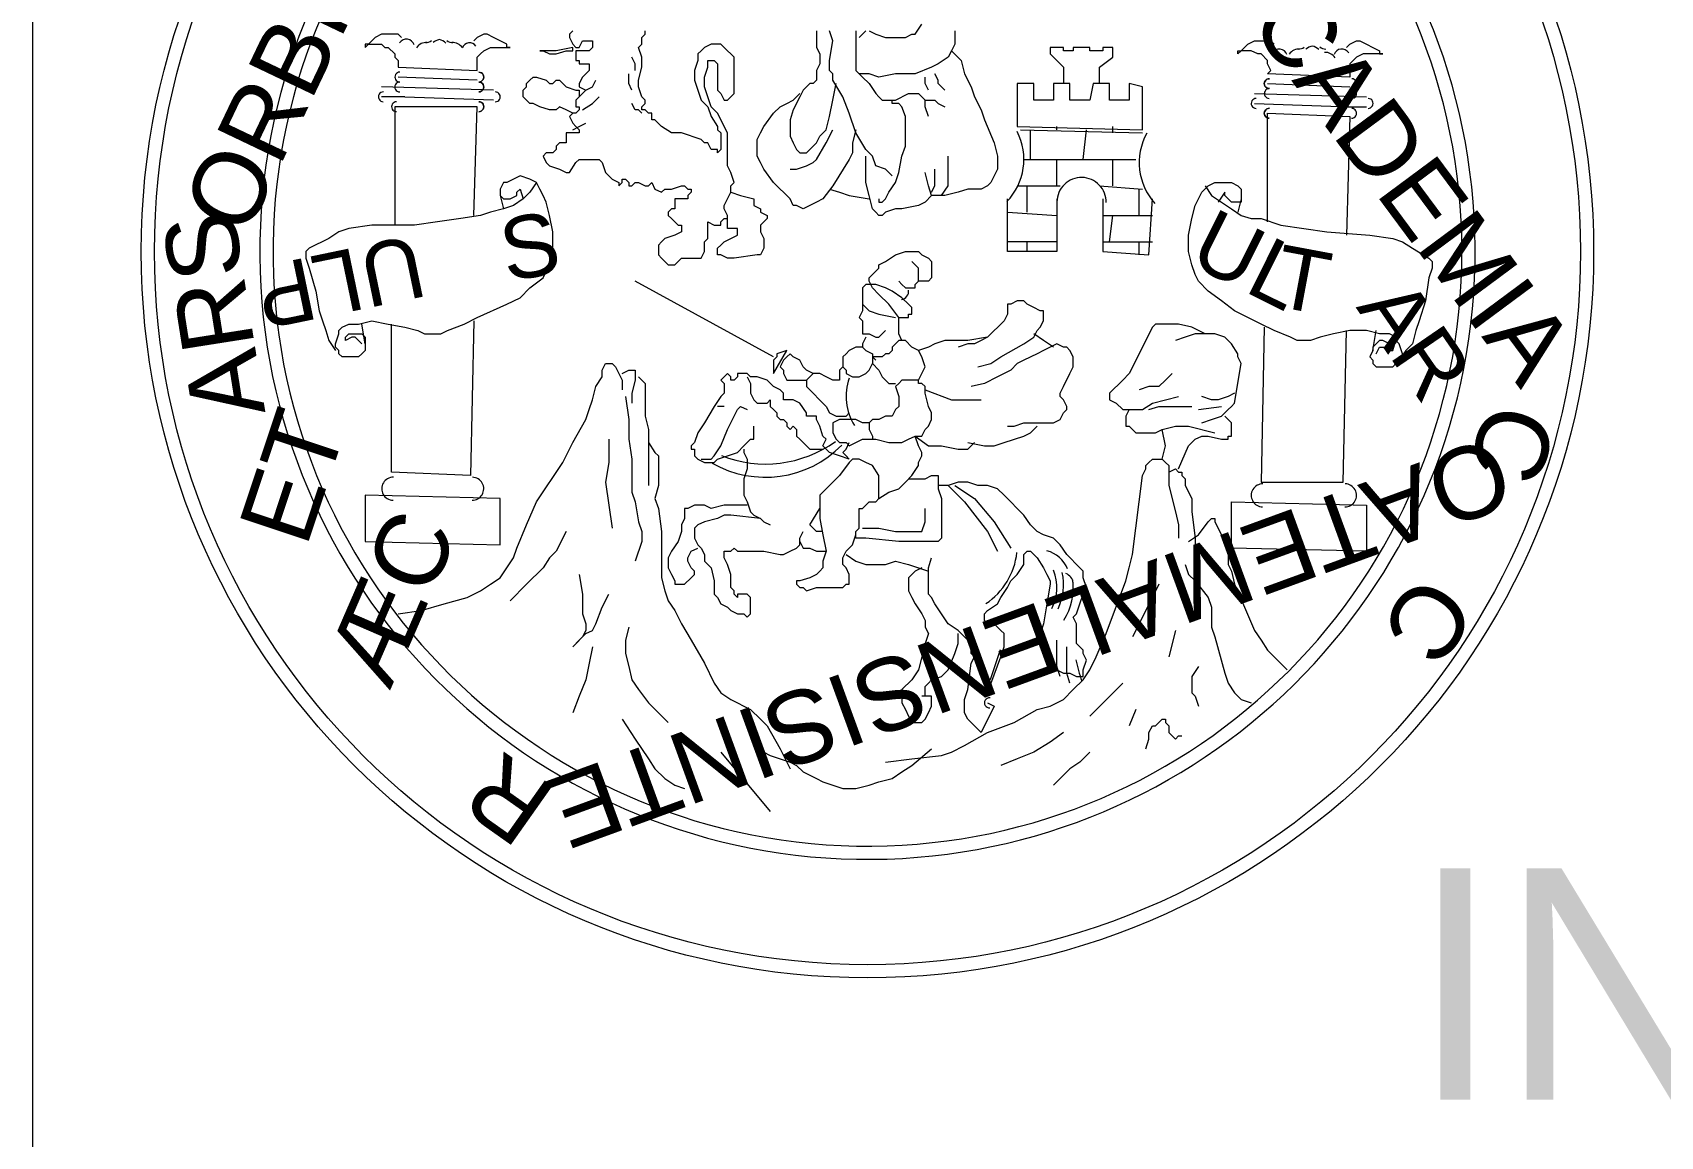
# Model space of a CAD drawing. Header units: millimetres. Extents: x -10 to 320, y -26 to 94.
# Drawn here: x 114.343 to 116.436, y -20.591 to -19.172 of the extents above; entities that cross this region are included whole.
import ezdxf

# ---------------------------------------------------------------- set-up
doc = ezdxf.new("R2010")
doc.units = ezdxf.units.MM
doc.header["$LTSCALE"] = 0.05
for name, color, linetype in [('PDF_0', 7, 'Continuous'), ('PDF_0.2', 7, 'Continuous'), ('PDF_COTAS', 7, 'Continuous'), ('PDF_Text', 7, 'Continuous')]:
    doc.layers.add(name, color=color, linetype=linetype)
doc.styles.add('PDF BaskOldFace', font='arial.ttf')
doc.styles.add('PDF TimesNewRomanPSMT', font='arial.ttf')

msp = doc.modelspace()

# ---------------------------------------------------------------- linework, layer by layer
at = {"layer": 'PDF_0', "lineweight": 18}
msp.add_lwpolyline([(126.3408, -19.4024), (126.3408, -18.4034), (114.3433, -18.4034), (114.3433, -26.0565), (126.3408, -26.0565)], close=True, dxfattribs=at)
at = {"layer": 'PDF_0.2', "lineweight": 9}
for points in [[(115.4186, -19.1696), (115.4271, -19.1738), (115.4398, -19.1781), (115.4525, -19.1781), (115.4652, -19.1781), (115.4736, -19.1738), (115.4779, -19.1738), (115.4863, -19.1611)], [(114.8174, -19.1781), (114.8132, -19.1738), (114.8047, -19.1738), (114.8005, -19.1738), (114.792, -19.1738), (114.7836, -19.1781), (114.7751, -19.1865), (114.7709, -19.1865), (114.7709, -19.1908), (114.7751, -19.1865), (114.7836, -19.1865), (114.792, -19.1865), (114.7963, -19.1908), (114.8005, -19.1908), (114.809, -19.1992), (114.809, -19.2035), (114.8132, -19.2077), (114.8132, -19.2162), (114.9148, -19.2204), (114.9148, -19.2119), (114.9148, -19.2035), (114.9191, -19.1992), (114.9233, -19.195), (114.9318, -19.1908), (114.936, -19.1908), (114.9445, -19.1908), (114.9529, -19.1908), (114.9572, -19.1908), (114.9529, -19.1908), (114.9529, -19.1865), (114.9445, -19.1823), (114.936, -19.1781), (114.9275, -19.1738), (114.9233, -19.1738), (114.9148, -19.1781), (114.9106, -19.1823)], [(115.0376, -19.1696), (115.0334, -19.1738), (115.0334, -19.1781), (115.0376, -19.1865), (115.0418, -19.1908), (115.0461, -19.1908), (115.0503, -19.1823), (115.0545, -19.1823), (115.0588, -19.1823), (115.063, -19.1823), (115.063, -19.1865), (115.063, -19.1908), (115.0588, -19.195), (115.0545, -19.195), (115.0461, -19.195), (115.0418, -19.195), (115.0418, -19.1992), (115.0418, -19.2077), (115.0461, -19.2077), (115.0461, -19.2119), (115.0545, -19.2119), (115.0588, -19.2119), (115.0588, -19.2162), (115.0588, -19.2204), (115.0545, -19.2246), (115.0503, -19.2289), (115.0461, -19.2373), (115.0461, -19.2416), (115.0545, -19.2458), (115.0503, -19.25), (115.0461, -19.2543), (115.0418, -19.2585), (115.0418, -19.2627), (115.0418, -19.267), (115.0461, -19.267), (115.0461, -19.2712), (115.0418, -19.2754), (115.0376, -19.2754), (115.0334, -19.2797), (115.0376, -19.2881), (115.0418, -19.2924), (115.0461, -19.2966), (115.0461, -19.3008), (115.0418, -19.3008), (115.0376, -19.3008), (115.0334, -19.3008), (115.0291, -19.3008), (115.0291, -19.3051), (115.0291, -19.3093), (115.0291, -19.3135), (115.0249, -19.3135), (115.0207, -19.3135), (115.0164, -19.3178), (115.0164, -19.322), (115.0122, -19.3262), (115.0037, -19.3262), (114.9995, -19.3305), (115.0037, -19.3389), (115.008, -19.3432), (115.0207, -19.3474), (115.0291, -19.3516), (115.0334, -19.3516), (115.0418, -19.3389), (115.0461, -19.3347), (115.0503, -19.3347), (115.063, -19.3347), (115.0715, -19.3347), (115.0757, -19.3389), (115.0799, -19.3516), (115.0842, -19.3559), (115.0884, -19.3601), (115.0969, -19.3643), (115.0969, -19.3686), (115.1011, -19.3643), (115.1011, -19.3601), (115.1053, -19.3601), (115.1096, -19.3643), (115.1096, -19.3686), (115.1138, -19.3686), (115.118, -19.3643), (115.1223, -19.3643), (115.1307, -19.3686), (115.135, -19.3686), (115.1392, -19.3643), (115.1434, -19.3728), (115.1519, -19.377), (115.1561, -19.3728), (115.1646, -19.3728), (115.1773, -19.3686), (115.1815, -19.3686), (115.1858, -19.3728), (115.19, -19.3728), (115.19, -19.377), (115.1858, -19.3813), (115.1858, -19.3855), (115.1815, -19.3855), (115.1773, -19.3855), (115.1688, -19.3855), (115.1688, -19.3897), (115.1688, -19.3982), (115.1646, -19.3982), (115.1604, -19.4024), (115.1604, -19.4067), (115.1646, -19.4109), (115.1688, -19.4151), (115.1731, -19.4194), (115.1773, -19.4194), (115.1773, -19.4236), (115.1773, -19.4278), (115.1688, -19.4321), (115.1561, -19.4363), (115.1519, -19.4405), (115.1477, -19.4448), (115.1477, -19.449), (115.1477, -19.4575), (115.1519, -19.4617), (115.1561, -19.4659), (115.1604, -19.4702), (115.1646, -19.4702), (115.1688, -19.4702), (115.1731, -19.4659), (115.1773, -19.4617), (115.1942, -19.4617), (115.1985, -19.4617), (115.2027, -19.4617), (115.2069, -19.4532), (115.2069, -19.449), (115.2069, -19.4405), (115.2112, -19.4363), (115.2112, -19.4278), (115.2112, -19.4236), (115.2112, -19.4151), (115.2196, -19.4194), (115.2239, -19.4194), (115.2281, -19.4194), (115.2281, -19.4151), (115.2323, -19.4109), (115.2366, -19.4109), (115.2366, -19.4067), (115.2323, -19.3982), (115.2323, -19.394), (115.2366, -19.3855), (115.2408, -19.377), (115.2408, -19.3686), (115.245, -19.3643), (115.2408, -19.3516), (115.2366, -19.3432), (115.2366, -19.3389), (115.2366, -19.3262), (115.2366, -19.3135), (115.2366, -19.3008), (115.2239, -19.2754), (115.2154, -19.267), (115.2112, -19.2543), (115.2069, -19.2416), (115.2069, -19.2289), (115.2112, -19.2162), (115.2112, -19.2077), (115.2154, -19.2077), (115.2196, -19.2077), (115.2239, -19.2119), (115.2239, -19.2204), (115.2239, -19.2246), (115.2239, -19.2331), (115.2239, -19.2458), (115.2281, -19.25), (115.2323, -19.2585), (115.2366, -19.2585), (115.2408, -19.2543), (115.245, -19.25), (115.245, -19.2416), (115.245, -19.2289), (115.245, -19.2162), (115.245, -19.2035), (115.2408, -19.1992), (115.2366, -19.195), (115.2323, -19.1908), (115.2281, -19.1865), (115.2196, -19.1865), (115.2154, -19.1865), (115.2069, -19.1908), (115.2027, -19.195), (115.1985, -19.1992), (115.1985, -19.2077), (115.1942, -19.2204), (115.1942, -19.2331), (115.2027, -19.2585), (115.2112, -19.267), (115.2154, -19.2797), (115.2239, -19.2924), (115.2239, -19.2966), (115.2281, -19.3008), (115.2281, -19.3135), (115.2281, -19.322), (115.2239, -19.3262), (115.2239, -19.322), (115.2154, -19.322), (115.2112, -19.3135), (115.2069, -19.3135), (115.2027, -19.3093), (115.1773, -19.3008), (115.1646, -19.3008), (115.1519, -19.2924), (115.1434, -19.2839), (115.1392, -19.2839), (115.1392, -19.2797), (115.1392, -19.2754), (115.135, -19.2754), (115.1307, -19.2712), (115.1265, -19.2712), (115.1265, -19.267), (115.1307, -19.2627), (115.1307, -19.2585), (115.1265, -19.2543), (115.1223, -19.2416), (115.1223, -19.2373), (115.1223, -19.2331), (115.1265, -19.2162), (115.1265, -19.2035), (115.1223, -19.1908), (115.1265, -19.1865), (115.1265, -19.1781), (115.1307, -19.1738), (115.1307, -19.1696)], [(115.3509, -19.1696), (115.3509, -19.1823), (115.3509, -19.1908), (115.3551, -19.1992), (115.3551, -19.2119), (115.3509, -19.2204), (115.3509, -19.2331), (115.3466, -19.2373), (115.3424, -19.2373), (115.3339, -19.2458), (115.3297, -19.2543), (115.3212, -19.2712), (115.317, -19.2839), (115.317, -19.2924), (115.317, -19.3051), (115.3212, -19.3135), (115.3255, -19.322), (115.3297, -19.3262), (115.3339, -19.3262), (115.3382, -19.3262), (115.3424, -19.322), (115.3509, -19.3135), (115.3551, -19.3051), (115.3636, -19.2966), (115.3678, -19.2797), (115.372, -19.2585), (115.3763, -19.2373)], [(115.4482, -19.3559), (115.4398, -19.3474), (115.4271, -19.3432), (115.4228, -19.3305), (115.4144, -19.322), (115.4017, -19.3008), (115.3932, -19.2754), (115.3847, -19.2543), (115.372, -19.2331), (115.372, -19.2246), (115.3678, -19.2204), (115.3678, -19.2077), (115.372, -19.1823), (115.3678, -19.1696)], [(115.4017, -19.1696), (115.4017, -19.1823), (115.4017, -19.195), (115.4017, -19.2077), (115.4017, -19.2204), (115.4059, -19.2246), (115.4101, -19.2289), (115.4186, -19.2373), (115.4271, -19.25), (115.4313, -19.2543), (115.4355, -19.2585), (115.4398, -19.2585), (115.4482, -19.2585)], [(115.4059, -19.1781), (115.4101, -19.1738), (115.4144, -19.1696)], [(115.5287, -19.1696), (115.5287, -19.1738), (115.5287, -19.1781), (115.5287, -19.1865), (115.5244, -19.195), (115.5202, -19.2035), (115.5075, -19.2119), (115.499, -19.2162), (115.4779, -19.2246), (115.4652, -19.2246), (115.4525, -19.2246), (115.4313, -19.2289), (115.4186, -19.2246), (115.4059, -19.2246)], [(116.0324, -19.1908), (116.0367, -19.1865), (116.0451, -19.1823), (116.0494, -19.1823), (116.0578, -19.1865), (116.0663, -19.1908), (116.0748, -19.195), (116.0748, -19.1992), (116.079, -19.1992), (116.0748, -19.1992), (116.0663, -19.1992), (116.0578, -19.1992), (116.0536, -19.1992), (116.0451, -19.2035), (116.0409, -19.2077), (116.0367, -19.2119), (116.0367, -19.2204), (116.0367, -19.2289), (115.9308, -19.2246), (115.9351, -19.2204), (115.9308, -19.2119), (115.9308, -19.2077), (115.9224, -19.1992), (115.9181, -19.1992), (115.9097, -19.195), (115.9054, -19.195), (115.897, -19.195), (115.8927, -19.1992), (115.8927, -19.195), (115.897, -19.195), (115.9054, -19.1865), (115.9139, -19.1823), (115.9224, -19.1823), (115.9266, -19.1823), (115.9351, -19.1823), (115.9393, -19.1865)], [(115.118, -19.2204), (115.118, -19.2119), (115.1138, -19.2035)], [(115.5244, -19.195), (115.5371, -19.2077), (115.5414, -19.2246), (115.5498, -19.2416), (115.5541, -19.2543), (115.5625, -19.2712), (115.5668, -19.2839), (115.5795, -19.3135), (115.5837, -19.3305), (115.5837, -19.3474), (115.5795, -19.3559), (115.5752, -19.3643), (115.571, -19.3686), (115.5625, -19.3728), (115.5456, -19.3728), (115.5329, -19.377), (115.516, -19.3813), (115.499, -19.3813), (115.4906, -19.3897), (115.4821, -19.394), (115.4609, -19.3982), (115.4525, -19.3982), (115.4398, -19.4024), (115.4355, -19.4067), (115.4313, -19.4067), (115.4271, -19.4024), (115.4228, -19.3982), (115.4186, -19.3813), (115.4144, -19.3643), (115.4144, -19.3305)], [(115.7149, -19.2373), (115.7149, -19.2162), (115.7319, -19.2035), (115.7319, -19.1908), (115.7192, -19.1908), (115.7192, -19.195), (115.7022, -19.195), (115.7022, -19.1908), (115.6938, -19.1908), (115.6811, -19.1908), (115.6811, -19.195), (115.6684, -19.195), (115.6684, -19.1908), (115.6514, -19.1908), (115.6514, -19.1992), (115.6684, -19.2162), (115.6684, -19.2373)], [(114.9148, -19.2331), (114.8132, -19.2289)], [(115.0376, -19.2754), (115.0291, -19.2712), (115.0207, -19.267), (115.0164, -19.2712), (115.0122, -19.2712), (115.008, -19.2712), (114.9953, -19.267), (114.9868, -19.2627), (114.9826, -19.2627), (114.9783, -19.2585), (114.9741, -19.2543), (114.9741, -19.25), (114.9741, -19.2458), (114.9783, -19.2416), (114.9783, -19.2373), (114.9826, -19.2331), (114.9868, -19.2289), (114.991, -19.2289), (115.0037, -19.2331), (115.008, -19.2373), (115.0122, -19.2373), (115.0164, -19.2331), (115.0207, -19.2331), (115.0291, -19.2416), (115.0418, -19.2458), (115.0461, -19.2458), (115.0461, -19.2543)], [(115.1138, -19.2458), (115.1096, -19.2373), (115.1096, -19.2246)], [(115.4948, -19.2458), (115.4906, -19.2373), (115.4906, -19.2289)], [(115.516, -19.2458), (115.5075, -19.2373), (115.5075, -19.2331), (115.5033, -19.2246)], [(114.936, -19.2458), (114.792, -19.2416)], [(115.0545, -19.2458), (115.063, -19.2416), (115.0672, -19.2331)], [(115.4017, -19.2966), (115.3974, -19.3135), (115.3974, -19.3262), (115.3932, -19.3347), (115.372, -19.3686), (115.3593, -19.3855), (115.3509, -19.3897), (115.3424, -19.394), (115.3339, -19.3982), (115.3255, -19.394), (115.3212, -19.394), (115.317, -19.3855), (115.3085, -19.377), (115.3043, -19.3728), (115.2958, -19.3643), (115.2831, -19.3474), (115.2789, -19.3389), (115.2747, -19.3305), (115.2747, -19.3178), (115.2747, -19.3093), (115.2789, -19.3008), (115.2831, -19.2924), (115.2958, -19.2754), (115.3043, -19.267), (115.3128, -19.2627), (115.3212, -19.2585), (115.3297, -19.25)], [(115.4313, -19.3855), (115.4313, -19.3897), (115.4355, -19.3897), (115.4398, -19.3855), (115.444, -19.377), (115.4525, -19.3643), (115.4567, -19.3516), (115.4609, -19.3305), (115.4652, -19.3178), (115.4652, -19.3051), (115.4652, -19.2924), (115.4652, -19.2797), (115.4609, -19.267), (115.4567, -19.2627), (115.4525, -19.2627), (115.4482, -19.2627), (115.4482, -19.2585), (115.4525, -19.2585), (115.4694, -19.25), (115.4779, -19.25), (115.4821, -19.25), (115.4863, -19.2543), (115.4906, -19.2585)], [(115.9139, -19.25), (116.0578, -19.2543)], [(115.9308, -19.2373), (116.0367, -19.2416)], [(114.8217, -19.2543), (114.792, -19.2543)], [(114.936, -19.2585), (114.809, -19.2543)], [(114.9106, -19.4067), (114.9148, -19.267), (114.809, -19.267), (114.809, -19.4194)], [(115.0503, -19.2712), (115.063, -19.2627), (115.0715, -19.2543)], [(115.1265, -19.2754), (115.1223, -19.2712), (115.118, -19.2712), (115.1138, -19.2627)], [(115.4948, -19.2797), (115.4906, -19.267), (115.4906, -19.2585), (115.4948, -19.2585), (115.5033, -19.2585), (115.5075, -19.2627), (115.516, -19.267)], [(115.9139, -19.2627), (116.0367, -19.267)], [(116.024, -19.267), (116.0578, -19.267)], [(115.0376, -19.2966), (115.0461, -19.2924), (115.0545, -19.2881)], [(115.6599, -19.2966), (115.6599, -19.2924)], [(115.7319, -19.3008), (115.7319, -19.2924)], [(115.9308, -19.4151), (115.9308, -19.2754), (116.0367, -19.2797), (116.0324, -19.4321)], [(115.317, -19.3474), (115.3255, -19.3474), (115.3382, -19.3432), (115.3466, -19.3389), (115.3509, -19.3347), (115.3636, -19.3135), (115.372, -19.2966)], [(115.6133, -19.2966), (115.77, -19.3008)], [(115.626, -19.3347), (115.626, -19.2966)], [(115.6938, -19.3347), (115.698, -19.2966)], [(115.7657, -19.3008), (115.7657, -19.3008)], [(115.5117, -19.3813), (115.5202, -19.3686), (115.5202, -19.3389), (115.5202, -19.3305)], [(115.6176, -19.3347), (115.7615, -19.3347)], [(115.6599, -19.3686), (115.6599, -19.3347)], [(115.7319, -19.3686), (115.7319, -19.3347)], [(114.7666, -19.5718), (114.7624, -19.5675), (114.7582, -19.5633), (114.7539, -19.5633), (114.7455, -19.5675), (114.7455, -19.5633), (114.7497, -19.5591), (114.7539, -19.5591), (114.7624, -19.5591), (114.7666, -19.5591), (114.7709, -19.5633), (114.7709, -19.5718), (114.7709, -19.576), (114.7709, -19.5802), (114.7666, -19.5845), (114.7624, -19.5887), (114.7582, -19.5887), (114.7539, -19.5887), (114.7455, -19.5887), (114.7412, -19.5887), (114.737, -19.5845), (114.737, -19.5802), (114.7328, -19.576), (114.7328, -19.5718), (114.737, -19.5591), (114.737, -19.5548), (114.7412, -19.5506), (114.7497, -19.5464), (114.7624, -19.5464), (114.7793, -19.5421), (114.8005, -19.5464), (114.8217, -19.5506), (114.8386, -19.5548), (114.8471, -19.5591), (114.8598, -19.5591), (114.8683, -19.5591), (114.8767, -19.5548), (114.8979, -19.5464), (114.9148, -19.5379), (114.9529, -19.521), (114.9699, -19.5125), (114.9826, -19.4998), (114.9995, -19.4871), (115.0037, -19.4786), (115.008, -19.4702), (115.0122, -19.449), (115.0122, -19.4278), (115.008, -19.4067), (115.0037, -19.3897), (114.9995, -19.3813), (114.9953, -19.3728), (114.991, -19.3643), (114.9826, -19.3601), (114.9699, -19.3559), (114.9614, -19.3601), (114.9529, -19.3643), (114.9487, -19.3643), (114.9445, -19.3728), (114.9445, -19.377), (114.9445, -19.3813), (114.9487, -19.3855), (114.9529, -19.3855), (114.9572, -19.3855), (114.9656, -19.3813), (114.9656, -19.377), (114.9699, -19.3728), (114.9741, -19.3855)], [(115.499, -19.3813), (115.4948, -19.3686), (115.4906, -19.3516)], [(115.499, -19.377), (115.5033, -19.3686), (115.5033, -19.3474)], [(114.991, -19.3643), (114.9826, -19.377), (114.9741, -19.3855), (114.9614, -19.394), (114.9487, -19.3982), (114.9318, -19.4024), (114.9191, -19.4067), (114.8937, -19.4109), (114.864, -19.4151), (114.8344, -19.4194), (114.7793, -19.4194), (114.7497, -19.4236), (114.737, -19.4278), (114.7243, -19.4363), (114.6989, -19.449), (114.6947, -19.4532), (114.6947, -19.4617), (114.6989, -19.4744), (114.7074, -19.504), (114.7116, -19.5294), (114.7158, -19.5421), (114.7201, -19.5548), (114.7243, -19.5675), (114.7328, -19.5802)], [(115.3678, -19.3728), (115.3805, -19.377), (115.3932, -19.3813), (115.4186, -19.3855)], [(115.6091, -19.3686), (115.6641, -19.3686)], [(115.6218, -19.4024), (115.6218, -19.3686)], [(115.7149, -19.3686), (115.77, -19.3728)], [(115.7657, -19.4067), (115.7657, -19.3728)], [(116.0705, -19.5845), (116.0748, -19.576), (116.079, -19.576), (116.0832, -19.576), (116.0875, -19.5802), (116.0917, -19.5802), (116.0917, -19.576), (116.0875, -19.5718), (116.079, -19.5675), (116.0748, -19.5675), (116.0705, -19.5718), (116.0663, -19.576), (116.0663, -19.5802), (116.0621, -19.5887), (116.0663, -19.5929), (116.0663, -19.5972), (116.0705, -19.6014), (116.079, -19.6014), (116.0832, -19.6014), (116.0875, -19.6014), (116.0917, -19.6014), (116.0959, -19.5972), (116.1002, -19.5929), (116.1044, -19.5887), (116.1044, -19.5845), (116.1002, -19.5718), (116.0959, -19.5675), (116.0959, -19.5633), (116.0875, -19.5591), (116.0748, -19.5591), (116.0578, -19.5548), (116.0367, -19.5548), (116.0155, -19.5591), (115.9986, -19.5633), (115.9859, -19.5675), (115.9774, -19.5675), (115.9689, -19.5675), (115.9605, -19.5633), (115.9393, -19.5548), (115.9224, -19.5464), (115.8885, -19.5294), (115.8716, -19.5167), (115.8546, -19.504), (115.8419, -19.4913), (115.8377, -19.4829), (115.8335, -19.4702), (115.8292, -19.4532), (115.8292, -19.4321), (115.8335, -19.4109), (115.8377, -19.394), (115.8419, -19.3855), (115.8462, -19.377), (115.8546, -19.3686), (115.8631, -19.3643), (115.8716, -19.3643), (115.8843, -19.3643), (115.8927, -19.3686), (115.897, -19.3728), (115.897, -19.377), (115.897, -19.3813), (115.897, -19.3897), (115.8927, -19.3897), (115.8885, -19.3897), (115.8843, -19.3897), (115.88, -19.3855), (115.8758, -19.3813), (115.8758, -19.377), (115.8673, -19.3897)], [(115.8504, -19.3686), (115.8589, -19.3813), (115.8716, -19.3897), (115.8843, -19.3982), (115.897, -19.4067), (115.9097, -19.4109), (115.9224, -19.4109), (115.9478, -19.4194), (115.9774, -19.4236), (116.007, -19.4278), (116.0621, -19.4321), (116.0917, -19.4363), (116.1044, -19.4405), (116.1171, -19.449), (116.1383, -19.4617), (116.1425, -19.4659), (116.1425, -19.4744), (116.1383, -19.4871), (116.134, -19.5167), (116.1256, -19.5421), (116.1213, -19.5548), (116.1171, -19.5718), (116.1086, -19.5802), (116.1002, -19.5929)], [(114.9445, -19.3813), (114.9487, -19.3982)], [(115.2408, -19.377), (115.2535, -19.3813), (115.2704, -19.3855), (115.2704, -19.394), (115.2789, -19.3982), (115.2789, -19.4024), (115.2874, -19.4067), (115.2874, -19.4109), (115.2831, -19.4151), (115.2789, -19.4194), (115.2789, -19.4278), (115.2831, -19.4363), (115.2831, -19.4405), (115.2831, -19.449), (115.2789, -19.4575), (115.2747, -19.4575), (115.245, -19.4617), (115.2366, -19.4617), (115.2281, -19.4575), (115.2239, -19.4575), (115.2239, -19.4532), (115.2239, -19.449), (115.2281, -19.4448), (115.2323, -19.4405), (115.2408, -19.4363), (115.2493, -19.4321), (115.2493, -19.4278), (115.2493, -19.4236), (115.245, -19.4236), (115.2366, -19.4236), (115.2366, -19.4194), (115.2366, -19.4151), (115.2366, -19.4067)], [(115.6599, -19.3855), (115.6599, -19.4532), (115.5964, -19.4532), (115.5964, -19.3855)], [(115.7192, -19.3855), (115.7192, -19.4532), (115.7784, -19.4575), (115.7827, -19.3855)], [(115.897, -19.3855), (115.8927, -19.4024)], [(115.5964, -19.4024), (115.6599, -19.4067), (115.6599, -19.4405), (115.5964, -19.4405)], [(115.7192, -19.4067), (115.7827, -19.4067)], [(115.7276, -19.4405), (115.7319, -19.4067)], [(115.4567, -19.5379), (115.444, -19.521), (115.4313, -19.5083), (115.4228, -19.4998), (115.4186, -19.4913), (115.4186, -19.4871), (115.4228, -19.4829), (115.4313, -19.4744), (115.4313, -19.4702), (115.4398, -19.4659), (115.4525, -19.4575), (115.4652, -19.4532), (115.4821, -19.4532), (115.4863, -19.4575), (115.4948, -19.4617), (115.499, -19.4659), (115.499, -19.4744), (115.499, -19.4786), (115.499, -19.4829), (115.499, -19.4871), (115.4948, -19.4913), (115.4906, -19.4913), (115.4821, -19.4913)], [(115.6218, -19.4532), (115.6218, -19.4405)], [(115.7192, -19.4405), (115.7827, -19.4405)], [(115.7657, -19.4575), (115.7657, -19.4405)], [(115.4567, -19.4913), (115.4609, -19.4956), (115.4652, -19.4998), (115.4694, -19.4998), (115.4736, -19.4998), (115.4779, -19.4998), (115.4779, -19.4956), (115.4821, -19.4913), (115.4821, -19.4829), (115.4821, -19.4744), (115.4779, -19.4702), (115.4736, -19.4659)], [(115.2958, -19.5887), (115.118, -19.4913)], [(115.4609, -19.5675), (115.4567, -19.5591), (115.4567, -19.5421), (115.4567, -19.5379), (115.4609, -19.5379), (115.4694, -19.5379), (115.4694, -19.5337), (115.4736, -19.5337), (115.4736, -19.5252), (115.4694, -19.521), (115.4609, -19.5125), (115.4482, -19.504), (115.4398, -19.4998), (115.4271, -19.4956), (115.4228, -19.4956), (115.4144, -19.4956), (115.4101, -19.4998), (115.4101, -19.5083), (115.4101, -19.5125), (115.4101, -19.521), (115.4144, -19.5252), (115.4186, -19.5294), (115.4313, -19.5337), (115.4525, -19.5379)], [(115.4101, -19.521), (115.4101, -19.5294), (115.4059, -19.5379), (115.4101, -19.5421), (115.4101, -19.5464), (115.4101, -19.5548), (115.4101, -19.5591), (115.4144, -19.5591), (115.4186, -19.5591), (115.4271, -19.5633), (115.4313, -19.5633), (115.4355, -19.5591), (115.4398, -19.5548)], [(115.5583, -19.6014), (115.5752, -19.5972), (115.5879, -19.5887), (115.6176, -19.5718), (115.6303, -19.5633), (115.6345, -19.5548), (115.6387, -19.5506), (115.643, -19.5421), (115.643, -19.5337), (115.643, -19.5294), (115.6387, -19.5294), (115.6303, -19.5252), (115.6218, -19.521), (115.6176, -19.5167), (115.6091, -19.5167), (115.6006, -19.521), (115.5964, -19.521), (115.5964, -19.5252), (115.5964, -19.5337), (115.5922, -19.5421), (115.5879, -19.5464), (115.5752, -19.5591), (115.571, -19.5633), (115.5625, -19.5675), (115.5541, -19.5718), (115.5456, -19.5718), (115.5329, -19.576)], [(114.9106, -19.5421), (114.9064, -19.7411), (114.8047, -19.7369), (114.8047, -19.5464)], [(114.7709, -19.5718), (114.7666, -19.5464)], [(115.4144, -19.5633), (115.4101, -19.5718), (115.4101, -19.576), (115.4144, -19.5802), (115.4228, -19.5845), (115.4228, -19.5887), (115.4271, -19.5929)], [(115.571, -19.5633), (115.5456, -19.5675), (115.5371, -19.5675), (115.5244, -19.5675), (115.5202, -19.5675), (115.516, -19.5675), (115.5033, -19.5718), (115.4948, -19.576), (115.4821, -19.5802)], [(115.6557, -19.576), (115.643, -19.5675), (115.6303, -19.5591)], [(115.8504, -19.5591), (115.8335, -19.5506), (115.8165, -19.5464), (115.8081, -19.5464), (115.7954, -19.5464), (115.7869, -19.5464), (115.7827, -19.5506), (115.753, -19.6099), (115.7446, -19.6183), (115.7403, -19.6226), (115.7319, -19.631), (115.7276, -19.6353), (115.7276, -19.6395), (115.7276, -19.6437), (115.7361, -19.648), (115.7446, -19.6564), (115.753, -19.6564), (115.7615, -19.6564), (115.77, -19.6564), (115.7827, -19.648), (115.7996, -19.6437), (115.8165, -19.6395)], [(115.8462, -19.6734), (115.8589, -19.6691), (115.8716, -19.6649), (115.88, -19.6564), (115.8843, -19.6522), (115.8885, -19.648), (115.897, -19.5972), (115.8927, -19.5887), (115.8927, -19.5845), (115.8843, -19.5718), (115.8758, -19.5633), (115.8631, -19.5591), (115.8504, -19.5591), (115.8377, -19.5591), (115.825, -19.5633), (115.8123, -19.5675)], [(115.9266, -19.5506), (115.9224, -19.7496), (116.0282, -19.7496), (116.0324, -19.5548)], [(116.0663, -19.5802), (116.0705, -19.5548)], [(115.3466, -19.6099), (115.3382, -19.6056), (115.3339, -19.6014), (115.3297, -19.5929), (115.3212, -19.5887), (115.317, -19.5845), (115.3128, -19.5887), (115.3085, -19.5929), (115.3043, -19.6014), (115.3085, -19.6056), (115.3085, -19.6099), (115.3128, -19.6183), (115.317, -19.6183), (115.3255, -19.6183), (115.3382, -19.6183)], [(115.4101, -19.576), (115.4017, -19.576), (115.3932, -19.5802), (115.389, -19.5845), (115.3847, -19.5887), (115.3847, -19.5929), (115.3847, -19.6014), (115.389, -19.6056), (115.389, -19.6099), (115.3974, -19.6141), (115.4017, -19.6141), (115.4059, -19.6141), (115.4144, -19.6099), (115.4186, -19.6056), (115.4228, -19.5972)], [(115.4821, -19.6183), (115.4863, -19.6099), (115.4906, -19.6014), (115.4863, -19.5887), (115.4821, -19.5802), (115.4736, -19.576), (115.4652, -19.5675), (115.4609, -19.5675), (115.4567, -19.5675), (115.4525, -19.5718), (115.4482, -19.576), (115.4482, -19.5802), (115.444, -19.5845), (115.4398, -19.5845), (115.4355, -19.5887), (115.4228, -19.5887), (115.4228, -19.5929), (115.4228, -19.5972), (115.4313, -19.6056), (115.4355, -19.6141), (115.444, -19.6226), (115.4482, -19.6226), (115.4525, -19.6226)], [(115.5964, -19.6776), (115.6049, -19.6776), (115.6176, -19.6734), (115.6345, -19.6734), (115.6472, -19.6734), (115.6557, -19.6734), (115.6641, -19.6691), (115.6684, -19.6607), (115.6726, -19.6564), (115.6726, -19.6522), (115.6684, -19.6437), (115.6641, -19.6395), (115.6641, -19.6353), (115.6684, -19.6268), (115.6768, -19.6099), (115.6811, -19.6014), (115.6811, -19.5887), (115.6768, -19.5802), (115.6726, -19.576), (115.6684, -19.576), (115.6599, -19.5718), (115.6514, -19.576), (115.643, -19.5802), (115.6345, -19.5845), (115.6176, -19.5929), (115.6091, -19.5972), (115.6006, -19.6056), (115.5922, -19.6099), (115.5837, -19.6141), (115.5668, -19.6226), (115.5498, -19.6268)], [(114.8132, -19.9189), (114.8429, -19.9147), (114.8725, -19.9062), (114.9021, -19.8978), (114.9191, -19.8893), (114.9318, -19.8808), (114.9445, -19.8724), (114.9529, -19.8597), (114.9614, -19.847), (114.9656, -19.8343), (114.9783, -19.8046), (114.991, -19.775), (115.0249, -19.7242), (115.0376, -19.6988), (115.0545, -19.6691), (115.0588, -19.6564), (115.063, -19.6437), (115.0672, -19.6268), (115.0757, -19.6141), (115.0757, -19.6056), (115.0799, -19.5972), (115.0842, -19.5972), (115.0884, -19.5972), (115.0926, -19.6014), (115.0969, -19.6099), (115.1011, -19.6183), (115.1011, -19.6226), (115.1011, -19.631)], [(115.1011, -19.6099), (115.1096, -19.6056), (115.1138, -19.6056), (115.118, -19.6056), (115.118, -19.6099), (115.118, -19.6141), (115.118, -19.6183), (115.1138, -19.6353), (115.1138, -19.648)], [(115.3847, -19.6014), (115.3805, -19.6056), (115.3805, -19.6099), (115.3805, -19.6141), (115.3805, -19.6183), (115.3763, -19.6183), (115.372, -19.6183), (115.3636, -19.6141), (115.3551, -19.6099), (115.3509, -19.6099), (115.3466, -19.6099), (115.3424, -19.6141), (115.3382, -19.6183), (115.3382, -19.6226), (115.3382, -19.6268), (115.3636, -19.6522), (115.3678, -19.6607), (115.3763, -19.6649), (115.3805, -19.6649), (115.3847, -19.6649), (115.389, -19.6649), (115.3932, -19.6607)], [(115.1223, -19.6141), (115.1265, -19.6183), (115.1307, -19.6226), (115.1307, -19.6268), (115.1307, -19.648), (115.1307, -19.6649), (115.135, -19.6818), (115.135, -19.7199), (115.135, -19.7538)], [(115.3932, -19.7199), (115.3805, -19.7157), (115.3678, -19.7115), (115.3636, -19.7072), (115.3593, -19.703), (115.3636, -19.6945), (115.3593, -19.6903), (115.3551, -19.6776), (115.3509, -19.6691), (115.3509, -19.6649), (115.3466, -19.6649), (115.3424, -19.6649), (115.3382, -19.6649), (115.3382, -19.6607), (115.3297, -19.648), (115.3212, -19.6437), (115.317, -19.6437), (115.3128, -19.6437), (115.3085, -19.6437), (115.3085, -19.6353), (115.3043, -19.631), (115.2958, -19.6268), (115.2874, -19.6183), (115.2747, -19.6141), (115.2662, -19.6141), (115.262, -19.6099), (115.2535, -19.6099), (115.2493, -19.6099), (115.2493, -19.6141), (115.245, -19.6183), (115.2408, -19.6183), (115.2408, -19.6141), (115.2366, -19.6099), (115.2323, -19.6141), (115.2281, -19.6183), (115.2323, -19.6226), (115.2323, -19.6268), (115.2323, -19.6353), (115.2281, -19.6395), (115.2196, -19.6522), (115.2069, -19.6734), (115.1985, -19.6861), (115.1942, -19.6988), (115.19, -19.703), (115.19, -19.7072), (115.1942, -19.7072), (115.1942, -19.7157), (115.1985, -19.7199), (115.2069, -19.7242), (115.2112, -19.7242), (115.2196, -19.7242), (115.2239, -19.7199), (115.2366, -19.7157), (115.2493, -19.7115), (115.2577, -19.703), (115.262, -19.6988), (115.2662, -19.6945), (115.2704, -19.6945), (115.2704, -19.6903), (115.2704, -19.6861), (115.2704, -19.6776)], [(115.262, -19.6141), (115.2662, -19.6226), (115.2662, -19.6353), (115.2704, -19.6437), (115.2747, -19.648), (115.2789, -19.648), (115.2874, -19.648), (115.2916, -19.6437), (115.2916, -19.648), (115.2916, -19.6522), (115.2958, -19.6564), (115.3001, -19.6607), (115.3001, -19.6649), (115.3043, -19.6691), (115.3085, -19.6691), (115.3128, -19.6734), (115.3128, -19.6776), (115.317, -19.6818), (115.3212, -19.6776), (115.3255, -19.6818), (115.3255, -19.6861), (115.3255, -19.6903), (115.3297, -19.6945), (115.3339, -19.6988), (115.3382, -19.703), (115.3424, -19.7072), (115.3509, -19.7072), (115.3593, -19.7072)], [(115.8081, -19.6099), (115.7996, -19.6183), (115.7911, -19.6268), (115.7784, -19.6268), (115.7657, -19.631)], [(115.1053, -19.6395), (115.1096, -19.6691), (115.1096, -19.6945), (115.1138, -19.7199), (115.1138, -19.7453), (115.1138, -19.7623), (115.118, -19.775), (115.1223, -19.8004), (115.1265, -19.8131), (115.1265, -19.8258), (115.118, -19.8512)], [(115.4906, -19.631), (115.5244, -19.6437), (115.5625, -19.6437)], [(115.8885, -19.6353), (115.88, -19.6395), (115.8673, -19.6437), (115.8589, -19.6437), (115.8462, -19.6395)], [(115.2027, -19.7199), (115.2154, -19.7199), (115.2196, -19.7157), (115.2281, -19.703), (115.2366, -19.6818), (115.2493, -19.6564), (115.2535, -19.6522), (115.262, -19.6564)], [(115.2323, -19.6522), (115.2281, -19.6522), (115.2239, -19.6522)], [(115.4186, -19.6734), (115.4101, -19.6734), (115.4017, -19.6691), (115.389, -19.6691), (115.3805, -19.6691), (115.372, -19.6734), (115.372, -19.6776), (115.372, -19.6861), (115.3763, -19.6945), (115.3805, -19.6988), (115.389, -19.6988), (115.3932, -19.703), (115.4017, -19.6988), (115.4101, -19.6945), (115.4144, -19.6945), (115.4228, -19.6945)], [(115.753, -19.6564), (115.7488, -19.6649), (115.7488, -19.6691), (115.7488, -19.6734), (115.7488, -19.6776), (115.753, -19.6776), (115.7615, -19.6861), (115.77, -19.6861), (115.7784, -19.6861), (115.7869, -19.6861), (115.7954, -19.6818), (115.8123, -19.6776), (115.8208, -19.6776), (115.8292, -19.6776), (115.8631, -19.6861)], [(115.7784, -19.6564), (115.7911, -19.6522), (115.8038, -19.6522), (115.8208, -19.6522), (115.8335, -19.6522)], [(115.8165, -19.7326), (115.8292, -19.703), (115.8335, -19.6988), (115.8377, -19.6945), (115.8462, -19.6903), (115.8546, -19.6903), (115.8716, -19.6945), (115.88, -19.6945), (115.88, -19.6903), (115.8843, -19.6903), (115.8843, -19.6861), (115.8843, -19.6818), (115.8843, -19.6734), (115.88, -19.6691), (115.8758, -19.6649)], [(115.8419, -19.6564), (115.8716, -19.6522)], [(115.4313, -19.7707), (115.444, -19.7623), (115.4567, -19.758), (115.4652, -19.7496), (115.4736, -19.7411), (115.4821, -19.7284), (115.4821, -19.7242), (115.4863, -19.7157), (115.4863, -19.7115), (115.4821, -19.703), (115.4779, -19.6903), (115.4948, -19.703), (115.5033, -19.703), (115.5117, -19.703), (115.5329, -19.7072), (115.5456, -19.7072), (115.5498, -19.703), (115.5541, -19.6988)], [(115.5456, -19.6988), (115.5668, -19.703), (115.5752, -19.703), (115.5795, -19.703), (115.5922, -19.6988), (115.6176, -19.6903), (115.626, -19.6861), (115.6345, -19.6776)], [(115.7954, -19.7199), (115.7996, -19.703), (115.7954, -19.6818)], [(115.0842, -19.6945), (115.0842, -19.7242), (115.0799, -19.7496), (115.0842, -19.7792), (115.0884, -19.8089)], [(115.135, -19.6988), (115.1434, -19.7115), (115.1477, -19.7157), (115.1477, -19.7242), (115.1477, -19.7369), (115.1477, -19.7538), (115.1434, -19.7707), (115.1477, -19.7834), (115.1519, -19.8131), (115.1519, -19.8427), (115.1519, -19.8724), (115.1561, -19.8893), (115.1604, -19.902), (115.1688, -19.9147), (115.1773, -19.9316), (115.19, -19.9528), (115.2069, -19.9824), (115.2196, -20.0078), (115.2281, -20.0205), (115.2408, -20.029), (115.2662, -20.0417), (115.2789, -20.0544), (115.2874, -20.0629), (115.3043, -20.0925), (115.317, -20.1179)], [(115.2577, -19.7072), (115.2577, -19.7115), (115.262, -19.7199), (115.262, -19.7326), (115.2577, -19.7453), (115.2577, -19.7623), (115.2577, -19.7665), (115.262, -19.775), (115.2662, -19.7877), (115.2704, -19.7919), (115.2789, -19.7962), (115.2831, -19.8004), (115.2916, -19.8046)], [(115.4694, -19.7453), (115.4906, -19.7453), (115.499, -19.7411), (115.5075, -19.7411), (115.5075, -19.7453), (115.5075, -19.7538), (115.5075, -19.758), (115.5117, -19.7707), (115.5117, -19.7919), (115.5117, -19.8131), (115.5117, -19.8173), (115.5117, -19.8216), (115.5075, -19.8258), (115.499, -19.8258), (115.4779, -19.8258), (115.4567, -19.8258), (115.4144, -19.8216), (115.4017, -19.8216), (115.4017, -19.8131), (115.4059, -19.8089), (115.4059, -19.8004), (115.4059, -19.7962), (115.4059, -19.7877), (115.4059, -19.7834), (115.4101, -19.7834), (115.4186, -19.775), (115.4271, -19.775), (115.4313, -19.7707), (115.4313, -19.7665), (115.4313, -19.7623), (115.4313, -19.7496), (115.4313, -19.7411), (115.4228, -19.7284), (115.4144, -19.7242), (115.4059, -19.7199), (115.3974, -19.7199), (115.3932, -19.7242), (115.3805, -19.7411), (115.3678, -19.7538), (115.3593, -19.7623), (115.3551, -19.7665), (115.3551, -19.775), (115.3551, -19.7962), (115.3593, -19.8173), (115.3636, -19.8385), (115.3593, -19.8512), (115.3593, -19.8597), (115.3551, -19.8639), (115.3509, -19.8681), (115.3424, -19.8724), (115.3297, -19.8766), (115.3255, -19.8766), (115.3255, -19.8808), (115.3297, -19.8851), (115.3339, -19.8851), (115.3382, -19.8893), (115.3509, -19.8851), (115.3636, -19.8851), (115.372, -19.8851), (115.3847, -19.8851), (115.389, -19.8808), (115.3932, -19.8808), (115.3932, -19.8724), (115.3932, -19.8681), (115.389, -19.8597), (115.3847, -19.8554), (115.3847, -19.847), (115.389, -19.8385), (115.3974, -19.83), (115.4017, -19.8173)], [(115.4398, -20.1094), (115.4736, -20.1052), (115.5117, -20.101), (115.5244, -20.0967), (115.5414, -20.0883), (115.571, -20.0713), (115.6049, -20.0586), (115.6345, -20.0417), (115.6514, -20.0375), (115.6684, -20.029), (115.6811, -20.0163), (115.6938, -20.0036), (115.7022, -19.9909), (115.7107, -19.974), (115.7234, -19.9443), (115.7488, -19.8766), (115.753, -19.8597), (115.7573, -19.8427), (115.7615, -19.8089), (115.7657, -19.775), (115.77, -19.7411), (115.7742, -19.7326), (115.7742, -19.7284), (115.7784, -19.7242), (115.7827, -19.7199), (115.7869, -19.7199), (115.7911, -19.7199), (115.7954, -19.7199), (115.7996, -19.7242), (115.8038, -19.7284), (115.8038, -19.7369), (115.8038, -19.7453), (115.8038, -19.7538), (115.8123, -19.7877), (115.8165, -19.8046), (115.8165, -19.8216)], [(115.571, -20.0205), (115.5879, -19.974), (115.5922, -19.9613), (115.5922, -19.9486), (115.5922, -19.9443), (115.5879, -19.9401), (115.5837, -19.9359), (115.5795, -19.9316), (115.571, -19.9316), (115.5668, -19.9274), (115.5668, -19.9232), (115.5668, -19.9189), (115.571, -19.9147), (115.5837, -19.9062), (115.5879, -19.8978), (115.5964, -19.8851), (115.6006, -19.8766), (115.6091, -19.8681), (115.6176, -19.8554), (115.6176, -19.8427), (115.6218, -19.8385), (115.626, -19.8385), (115.6303, -19.8427), (115.6345, -19.847), (115.643, -19.8597), (115.6472, -19.8681), (115.6514, -19.8766), (115.6514, -19.8808), (115.6472, -19.9062), (115.643, -19.9316), (115.6387, -19.9443), (115.6387, -19.957), (115.643, -19.9697), (115.6472, -19.9782), (115.6514, -19.9867), (115.6557, -19.9867), (115.6599, -19.9867), (115.6599, -19.9909), (115.6684, -19.9951), (115.6726, -19.9951), (115.6768, -19.9951), (115.6853, -19.9994), (115.6895, -19.9994), (115.6938, -19.9994), (115.6938, -19.9951), (115.6938, -19.9909), (115.698, -19.9782), (115.6938, -19.9697), (115.6938, -19.9655), (115.6853, -19.957), (115.6853, -19.9443), (115.6853, -19.9316), (115.6811, -19.9232), (115.6853, -19.9189), (115.6895, -19.9062), (115.6938, -19.8935), (115.698, -19.8851), (115.6938, -19.8724), (115.6938, -19.8639), (115.6895, -19.8597), (115.6726, -19.8427), (115.6641, -19.83), (115.6599, -19.8258), (115.6557, -19.8216), (115.643, -19.8173), (115.6345, -19.8131), (115.626, -19.8046), (115.6176, -19.7919), (115.6091, -19.7834), (115.6006, -19.775), (115.5922, -19.7665), (115.5837, -19.758), (115.571, -19.7538), (115.5583, -19.7538), (115.5456, -19.7496), (115.5329, -19.7496), (115.5202, -19.7538), (115.5075, -19.7538)], [(115.8038, -19.7369), (115.8123, -19.7326), (115.8165, -19.7369), (115.8208, -19.7369), (115.8208, -19.7411), (115.825, -19.7453), (115.825, -19.7538), (115.8335, -19.7707), (115.8335, -19.7877), (115.8377, -19.8216), (115.8377, -19.8385), (115.8377, -19.8554)], [(115.5202, -19.7538), (115.5414, -19.775), (115.571, -19.8131), (115.5837, -19.8385)], [(115.5287, -19.7538), (115.5541, -19.7707), (115.5795, -19.8004), (115.6006, -19.8343)], [(115.262, -19.7792), (115.245, -19.7792), (115.2323, -19.7792), (115.2154, -19.7834), (115.2069, -19.7792), (115.1985, -19.7792), (115.1942, -19.7792), (115.1858, -19.7834), (115.1815, -19.7834), (115.1815, -19.7877), (115.1815, -19.7962), (115.1773, -19.8046), (115.1773, -19.8131), (115.1731, -19.8258), (115.1646, -19.8385), (115.1604, -19.847), (115.1604, -19.8554), (115.1604, -19.8597), (115.1646, -19.8681), (115.1688, -19.8766), (115.1688, -19.8808), (115.1731, -19.8808), (115.1773, -19.8808), (115.1815, -19.8808), (115.19, -19.8724), (115.1942, -19.8681), (115.1942, -19.8639), (115.19, -19.8597), (115.1858, -19.8512), (115.1858, -19.847), (115.19, -19.8385), (115.1985, -19.8343)], [(115.2789, -19.7962), (115.2408, -19.7919), (115.2323, -19.7919), (115.2239, -19.7962), (115.2069, -19.8004), (115.1985, -19.8046), (115.1942, -19.8089), (115.1942, -19.8131), (115.1942, -19.8173), (115.1942, -19.8216), (115.1985, -19.83), (115.2027, -19.8343), (115.2069, -19.8427), (115.2069, -19.8512), (115.2154, -19.8597), (115.2196, -19.8766), (115.2196, -19.8935), (115.2239, -19.8978), (115.2281, -19.9062), (115.2366, -19.9105), (115.2408, -19.9147), (115.2493, -19.9189), (115.2577, -19.9189), (115.262, -19.9232), (115.2662, -19.9189), (115.2662, -19.9147), (115.2662, -19.9105), (115.2662, -19.902), (115.2662, -19.8978), (115.262, -19.8935), (115.2577, -19.8935), (115.2535, -19.8935), (115.2493, -19.8935), (115.2493, -19.8978), (115.245, -19.8935), (115.245, -19.8893), (115.2408, -19.8851), (115.2408, -19.8766), (115.2408, -19.8681), (115.2366, -19.8554), (115.2323, -19.847), (115.2323, -19.8385), (115.2408, -19.8385), (115.245, -19.8343), (115.2493, -19.8385), (115.262, -19.8385), (115.2831, -19.8385), (115.3043, -19.8427), (115.3085, -19.8427), (115.317, -19.8385), (115.3255, -19.8343), (115.3297, -19.83), (115.3297, -19.8216), (115.3339, -19.8131)], [(115.3593, -19.8131), (115.3509, -19.8131), (115.3424, -19.8046), (115.3551, -19.7834)], [(115.4101, -19.8089), (115.4271, -19.8089), (115.4313, -19.8089), (115.4525, -19.8131), (115.4694, -19.8131), (115.4863, -19.8131), (115.4906, -19.8004), (115.4906, -19.7834)], [(115.0291, -19.8131), (115.0164, -19.8385), (115.008, -19.847), (114.9995, -19.8597), (114.9783, -19.8808), (114.9572, -19.902)], [(115.8292, -19.8258), (115.8419, -19.8173), (115.8546, -19.8004), (115.8589, -19.7962), (115.8631, -19.7962), (115.8631, -19.8004), (115.8716, -19.8173), (115.88, -19.8343), (115.88, -19.8385), (115.88, -19.847), (115.88, -19.8554), (115.8843, -19.8639), (115.8885, -19.8808), (115.9012, -19.9105), (115.9139, -19.9401), (115.9224, -19.9528), (115.9308, -19.9655), (115.9435, -19.9782), (115.9562, -19.9909)], [(115.3297, -19.8258), (115.3339, -19.8343), (115.3424, -19.8343), (115.3509, -19.8385), (115.3551, -19.8385), (115.3636, -19.8385)], [(115.389, -19.8427), (115.4017, -19.8512), (115.4144, -19.8554), (115.4271, -19.8554), (115.4398, -19.8554), (115.4525, -19.8512), (115.4694, -19.8554), (115.4948, -19.8639)], [(115.571, -20.0332), (115.5795, -20.0375), (115.5625, -20.0713), (115.5498, -20.0586), (115.5456, -20.0544), (115.5414, -20.0459), (115.5414, -20.0375), (115.5414, -20.029), (115.5456, -20.0163), (115.5498, -19.9824), (115.5541, -19.974), (115.5498, -19.9697), (115.5498, -19.9613), (115.5456, -19.9528), (115.5414, -19.9486), (115.5329, -19.9401), (115.5202, -19.9316), (115.5033, -19.9062), (115.499, -19.8978), (115.4948, -19.8935), (115.4948, -19.8851), (115.4948, -19.8766), (115.4948, -19.8681), (115.4948, -19.8597), (115.499, -19.847)], [(115.825, -19.8554), (115.8292, -19.8681), (115.8377, -19.8766), (115.8546, -19.8978), (115.8589, -19.9105), (115.8589, -19.9232), (115.8589, -19.9359), (115.8631, -19.9486), (115.8758, -19.9951), (115.88, -20.0078), (115.8885, -20.0205), (115.897, -20.029), (115.9097, -20.0332)], [(115.0461, -19.8681), (115.0503, -19.8935), (115.0503, -19.9189), (115.0545, -19.9316), (115.0545, -19.9401), (115.0503, -19.9486), (115.0461, -19.9528), (115.0376, -19.9613), (115.0545, -19.9443), (115.063, -19.9401), (115.0672, -19.9316), (115.0757, -19.9105), (115.0842, -19.8935)], [(115.4863, -19.8597), (115.4779, -19.8639), (115.4694, -19.8724), (115.4694, -19.8808), (115.4694, -19.8893), (115.4736, -19.8978), (115.4779, -19.9062), (115.4863, -19.9189), (115.4906, -19.9274), (115.4906, -19.9359), (115.4948, -19.9443), (115.4906, -19.957), (115.4863, -19.974), (115.4821, -19.9909), (115.4736, -20.0036), (115.4609, -20.0163), (115.4609, -20.0248), (115.4609, -20.0332), (115.4652, -20.0417), (115.4694, -20.0502), (115.4736, -20.0586), (115.4779, -20.0586), (115.4821, -20.0586), (115.4863, -20.0586), (115.4906, -20.0544), (115.4948, -20.0459), (115.499, -20.0375), (115.499, -20.0332), (115.499, -20.029), (115.499, -20.0248), (115.4948, -20.0248), (115.4863, -20.0248)], [(115.7911, -19.8808), (115.7742, -19.9147), (115.7573, -19.9486)], [(115.1096, -19.9359), (115.1053, -19.9528), (115.1053, -19.9697), (115.1096, -19.9867), (115.1138, -20.0036), (115.1223, -20.0163), (115.135, -20.0332), (115.1604, -20.0586)], [(115.8123, -19.9401), (115.8038, -19.974)], [(115.063, -19.9613), (115.0588, -19.9824), (115.0545, -20.0036), (115.0461, -20.0248), (115.0376, -20.0459)], [(115.4906, -20.0248), (115.4906, -20.0205), (115.4906, -20.0121), (115.4948, -20.0078), (115.499, -20.0036), (115.5117, -19.9994), (115.516, -19.9951), (115.5202, -19.9909), (115.5287, -19.9697), (115.5329, -19.957), (115.5329, -19.9443)], [(115.6641, -19.9994), (115.6599, -19.9867), (115.6599, -19.974), (115.6599, -19.9528)], [(115.6768, -20.0078), (115.6726, -19.9951), (115.6726, -19.9824), (115.6726, -19.9613)], [(115.8419, -19.9867), (115.8335, -19.9994), (115.8335, -20.0121), (115.8335, -20.0205), (115.8377, -20.0248), (115.8419, -20.0375)], [(115.7446, -20.0078), (115.7022, -20.0502)], [(115.7615, -20.0417), (115.753, -20.0629)], [(115.1011, -20.0544), (115.118, -20.0798), (115.135, -20.1052), (115.1434, -20.1179), (115.1561, -20.1306), (115.1688, -20.1391), (115.1815, -20.1433)], [(115.7742, -20.0925), (115.7784, -20.0798), (115.7784, -20.0713), (115.7827, -20.0629), (115.7869, -20.0629), (115.7911, -20.0586), (115.7954, -20.0544), (115.7996, -20.0544), (115.7996, -20.0586), (115.8038, -20.0629), (115.8038, -20.0713), (115.8081, -20.0756), (115.8123, -20.0798), (115.8165, -20.0756), (115.8208, -20.0756)], [(115.6684, -20.0713), (115.6514, -20.084), (115.6303, -20.0967), (115.6091, -20.1052), (115.5879, -20.1137)], [(115.2281, -20.0967), (115.2916, -20.1729)], [(115.2789, -20.0925), (115.2747, -20.0925), (115.2831, -20.0967), (115.2916, -20.101), (115.317, -20.1094), (115.3255, -20.1137), (115.3339, -20.1221), (115.3424, -20.1264), (115.3509, -20.1306), (115.3593, -20.1348), (115.372, -20.1391), (115.3847, -20.1433), (115.4017, -20.1433), (115.4186, -20.1391), (115.4313, -20.1348), (115.4482, -20.1306), (115.4609, -20.1221), (115.4736, -20.1137), (115.499, -20.0925)], [(115.7022, -20.0967), (115.6895, -20.1094), (115.6768, -20.1179), (115.6557, -20.1391)]]:
    msp.add_lwpolyline(points, dxfattribs=at)
for points in [[(114.8747, -19.1852, 0.128864), (114.8662, -19.1807, 0.128864), (114.8581, -19.1847)], [(114.9132, -19.1893, 0.618035), (114.8957, -19.1915, 0.276998), (114.8822, -19.1845)], [(115.9966, -19.1936, 0.128864), (115.9887, -19.189, 0.128864), (115.98, -19.1932)], [(114.8155, -19.2226, 1.000002), (114.8153, -19.2353, 1.000002), (114.8153, -19.248)], [(116.0388, -19.2564, 1.000002), (116.0388, -19.2437, 1.000002), (116.039, -19.231)], [(115.7235, -19.3903, 0.414214), (115.6922, -19.358, 0.414214), (115.66, -19.3893)]]:
    msp.add_lwpolyline(points, format="xyb", dxfattribs=at)
for points in [[(115.0376, -19.1908), (115.0164, -19.195), (115.0037, -19.195), (114.9995, -19.195), (114.9953, -19.195), (114.9995, -19.195), (115.008, -19.1992), (115.0164, -19.1992), (115.0291, -19.195), (115.0334, -19.195), (115.0376, -19.195)], [(115.6091, -19.2924), (115.77, -19.2966), (115.77, -19.2416), (115.753, -19.2373), (115.753, -19.2585), (115.7276, -19.2585), (115.7276, -19.2373), (115.7065, -19.2373), (115.7022, -19.2585), (115.6895, -19.2585), (115.6768, -19.2585), (115.6768, -19.2373), (115.6557, -19.2373), (115.6557, -19.2585), (115.6303, -19.2585), (115.6303, -19.2373), (115.6091, -19.2373)], [(115.2958, -19.6099), (115.3128, -19.5802), (115.3001, -19.5845), (115.3001, -19.5887), (115.2958, -19.5929), (115.2958, -19.6014)], [(115.4779, -19.6903), (115.4863, -19.6903), (115.4906, -19.6818), (115.4948, -19.6776), (115.499, -19.6691), (115.499, -19.6607), (115.4948, -19.6522), (115.4906, -19.6353), (115.4906, -19.6268), (115.4863, -19.6226), (115.4821, -19.6226), (115.4821, -19.6183), (115.4779, -19.6183), (115.4694, -19.6183), (115.4609, -19.6183), (115.4567, -19.6226), (115.4525, -19.6268), (115.4567, -19.6395), (115.4567, -19.648), (115.4567, -19.6522), (115.4525, -19.6564), (115.4482, -19.6649), (115.4398, -19.6649), (115.4313, -19.6691), (115.4228, -19.6691), (115.4186, -19.6734), (115.4186, -19.6776), (115.4186, -19.6818), (115.4228, -19.6903), (115.4228, -19.6945), (115.4271, -19.6945), (115.444, -19.6988), (115.4609, -19.6988), (115.4694, -19.6945)], [(114.9445, -19.7707), (114.7709, -19.7665), (114.7709, -19.8258), (114.9445, -19.83)], [(115.8843, -19.775), (116.0578, -19.7792), (116.0578, -19.8385), (115.8843, -19.8343)]]:
    msp.add_lwpolyline(points, close=True, dxfattribs=at)
for points in [[(114.9169, -19.2353, 1.000002), (114.9171, -19.2226, -1.000002)], [(114.9169, -19.248, 1.000002), (114.9171, -19.2353, -1.000002)], [(115.9331, -19.231, 1.000002), (115.9329, -19.2437, -1.000002)], [(114.9169, -19.2734, 1.000002), (114.9171, -19.2607, -1.000002)], [(115.9331, -19.2691, 1.000002), (115.9329, -19.2818, -1.000002)]]:
    msp.add_lwpolyline(points, format="xyb", close=True, dxfattribs=at)
at = {"layer": 'PDF_0.2', "lineweight": 18}
for points in [[(116.0917, -19.5802), (116.0959, -19.5675)], [(115.3932, -19.7199), (115.389, -19.7157), (115.3847, -19.7115), (115.389, -19.7072), (115.3932, -19.6988)]]:
    msp.add_lwpolyline(points, dxfattribs=at)
at = {"layer": 'PDF_0.2', "lineweight": 9}
msp.add_circle((115.4165, -19.4533), 0.9335, dxfattribs=at)
at = {"layer": 'PDF_0.2', "lineweight": 18}
msp.add_circle((115.4165, -19.4533), 0.9165, dxfattribs=at)
msp.add_arc((115.4165, -19.4533), 0.7811, 91.8926, 86.0424, dxfattribs=at)
at = {"layer": 'PDF_0.2', "lineweight": 9}
for centre, radius, start, end in [((115.4165, -19.4533), 0.7641, 89.7009, 88.2012), ((114.8238, -19.1908), 0.0106, 18.5148, 145.3849), ((114.8492, -19.1993), 0.0148, 84.6743, 146.6047), ((114.8492, -19.1739), 0.0106, 264.6743, 310.345), ((114.8831, -19.1739), 0.0106, 227.8044, 273.4751), ((115.9457, -19.2035), 0.0106, 18.5148, 145.3849), ((115.9711, -19.2077), 0.0148, 84.6743, 146.6047), ((115.9711, -19.1823), 0.0106, 264.6743, 310.345), ((116.005, -19.1823), 0.0106, 227.8044, 273.4751), ((116.005, -19.212), 0.0148, 31.5446, 93.4751), ((116.0262, -19.2035), 0.0106, 32.7644, 159.6345), ((114.7942, -19.2543), 0.00635, 89.0745, 269.0748), ((114.9381, -19.2543), 0.00635, 269.0745, 89.0748), ((115.933, -19.2501), 0.00635, 89.0745, 269.0748), ((115.933, -19.2501), 0.00635, 89.0745, 269.0748), ((114.8111, -19.267), 0.00635, 89.0745, 269.0748), ((115.9161, -19.2628), 0.00635, 89.0745, 269.0748), ((116.0389, -19.2755), 0.00635, 269.0745, 89.0748), ((116.0601, -19.2628), 0.00635, 269.0745, 89.0748), ((115.5393, -19.3347), 0.0783, 316.0412, 27.0843), ((115.8441, -19.339), 0.0783, 151.065, 222.1081), ((115.4589, -19.5041), 0.0106, 276.5621, 6.7486), ((115.4589, -19.6396), 0.0699, 160.1288, 212.2698), ((115.2853, -19.6057), 0.1376, 240.1587, 315.5798), ((115.2853, -19.5718), 0.1545, 248.5028, 305.7031), ((114.8069, -19.7581), 0.0148, 89.0746, 269.0747), ((114.9085, -19.7581), 0.0148, 269.0746, 89.0747), ((115.9246, -19.7666), 0.0148, 89.0746, 269.0747), ((116.0304, -19.7666), 0.0148, 269.0746, 89.0747), ((115.5182, -19.8301), 0.091, 303.7365, 353.6145), ((115.6367, -19.8766), 0.0402, 22.558, 74.8144), ((115.6028, -19.8851), 0.0572, 332.0263, 22.7996), ((115.5944, -19.8809), 0.0741, 334.8498, 11.7804), ((115.6028, -19.8851), 0.0783, 327.6537, 7.4078), ((115.6663, -19.8809), 0.0148, 7.4079, 68.8542), ((114.7053, -19.6861), 0.9251, 339.7992, 342.4687), ((115.9542, -19.9147), 0.2773, 193.2251, 199.0478), ((115.5732, -20.0333), 0.00635, 81.95, 276.1993)]:
    msp.add_arc(centre, radius, start, end, dxfattribs=at)
at = {"layer": 'PDF_COTAS', "lineweight": 18}
msp.add_lwpolyline([(114.3433, -18.4034), (114.3433, -23.9026)], dxfattribs=at)

# ---------------------------------------------------------------- texts
at = {"layer": 'PDF_Text', "attachment_point": 4, "style": 'PDF TimesNewRomanPSMT'}
for s, insert, char_height, rotation in [('AROLINAACADEMIA', (115.5519, -18.605), 0.092668, 306.5708), ('ORBISCO', (114.5758, -19.4173), 0.09267, 64.491), ('ARS', (114.5975, -19.667), 0.09267, 98.9914), ('S', (114.9457, -19.4535), 0.08, 10.3044), ('UL', (115.8444, -19.4323), 0.07995, 333.5007), ('ULP', (114.845, -19.4698), 0.07995, 191.7375), ('T', (115.9427, -19.4831), 0.08, 349.3814), ('AR', (116.0768, -19.5021), 0.07995, 304.4586), ('ET', (114.6511, -19.8205), 0.09267, 71.5987), ('C', (116.2596, -19.6559), 0.0927, 252.4767), ('OATEMALENSISINTE', (116.2368, -19.7322), 0.092668, 200.064), ('ÆC', (114.7603, -20.0007), 0.09267, 66.5381), ('C', (116.1642, -19.889), 0.0927, 234.7839), ('R', (114.9935, -20.184), 0.0927, 144.7818)]:
    msp.add_mtext(s, dxfattribs=dict(at, insert=insert, char_height=char_height, rotation=rotation))
at = {"layer": 'PDF_Text', "insert": (116.1144, -20.3967), "char_height": 0.297071, "attachment_point": 4, "style": 'PDF BaskOldFace'}
msp.add_mtext('INGENIERIA ESTRUCTURAL Y SISMORRESITENTE ', dxfattribs=at)

doc.saveas('drawing.dxf')
